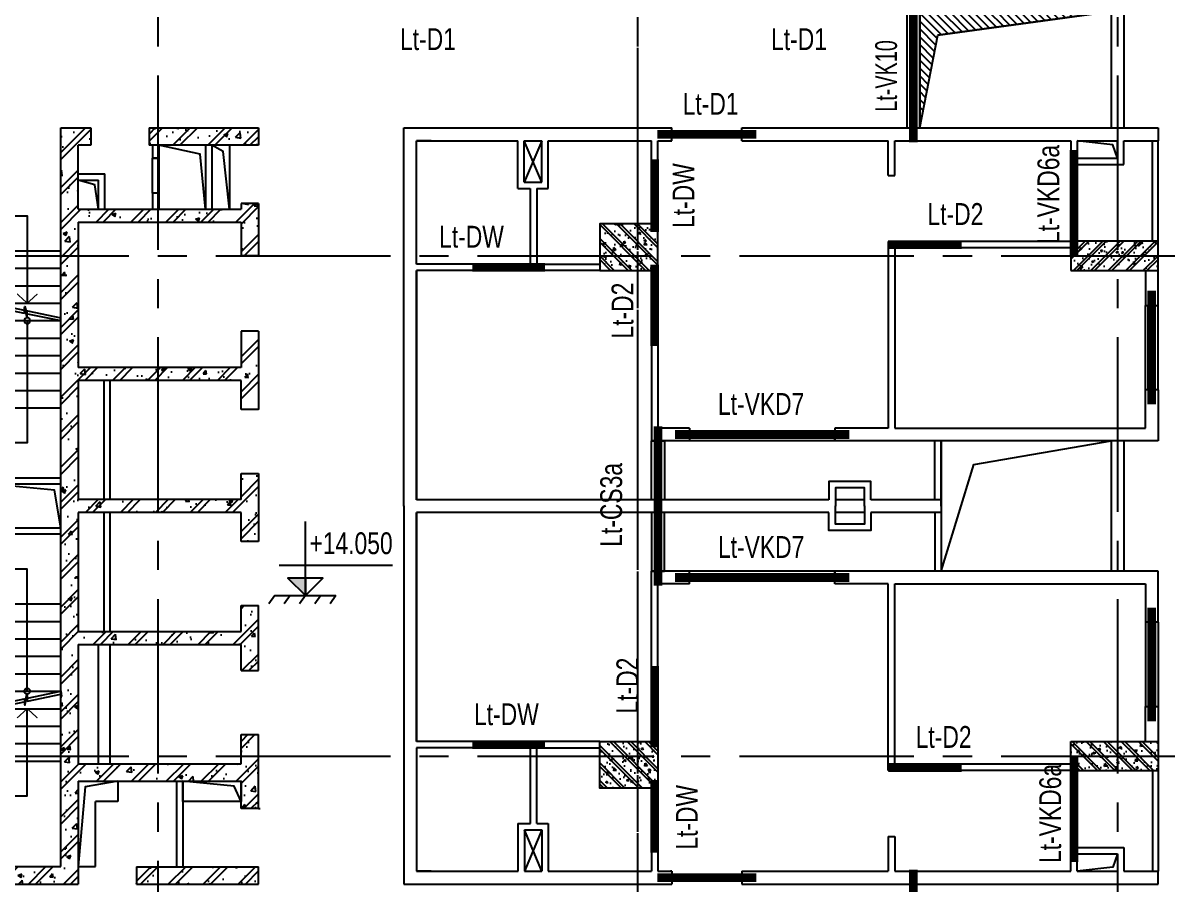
# Model space of a CAD drawing. Header units: millimetres. Extents: x 0 to 132458, y 0 to 365310.
# Drawn here: x 83457 to 103131, y 40137 to 54941 of the extents above; entities that cross this region are included whole.
import ezdxf
from ezdxf.enums import TextEntityAlignment as Align

# ---------------------------------------------------------------- set-up
doc = ezdxf.new("R2010")
doc.units = ezdxf.units.MM
doc.header["$LTSCALE"] = 400
doc.linetypes.add('CENTER2', pattern=[1.125, 0.75, -0.125, 0.125, -0.125])
doc.linetypes.add('HIDDEN', pattern=[0.375, 0.25, -0.125])
doc.layers.get('0').update_dxf_attribs({"lineweight": 5})
for name, color, linetype in [('CDC.01.AXIS', 160, 'CENTER2'), ('CDC.02.DIM', 1, 'Continuous'), ('CDC.03.BORDER', 3, 'Continuous'), ('CDC.04.HIDDEN', 8, 'HIDDEN'), ('CDC.06.TEXT', 2, 'Continuous'), ('CDC.09.COLUMN', 4, 'Continuous'), ('CDC.10.HATCH', 9, 'Continuous'), ('CDC.11.NOTE', 8, 'Continuous'), ('CDC.12.PILE', 7, 'Continuous'), ('KCS_LANH_TO', 3, 'Continuous')]:
    doc.layers.add(name, color=color, linetype=linetype)
doc.styles.add('KCS_SMTEXT', font='arial.ttf', dxfattribs={"width": 0.7})
doc.styles.add('SMTEXT', font='arial.ttf', dxfattribs={"width": 0.7})
pattern_1 = [(50, (300, -1e-10), (358.63009, -31.376067), [37.5, -412.5]), (355, (300, -1e-10), (-69.37567, 376.09607), [30, -330]), (100.4514, (329.9, -2.6), (289.25469, 344.71977), [31.870095, -350.571056]), (46.1842, (300, 100), (533.62052, -82.75951), [56.25, -618.75]), (96.6356, (344.47, 93.1), (467.33135, 487.05894), [47.80514, -525.8565]), (351.1842, (300, 100), (467.33097, 487.0593), [45, -495]), (21, (350, 75), (298.453526, -201.309445), [37.5, -412.5]), (326, (350, 75), (121.657666, 362.57502), [30, -330]), (71.4514, (374.87, 58.22), (420.111314, 161.26525), [31.870095, -350.571056]), (37.5, (300, -1e-10), (6.079928, 166.446927), [0, -326, 0, -335, 0, -331.25]), (7.5, (300, -1e-10), (131.534769, 197.205856), [0, -191, 0, -318.5, 0, -126.25]), (327.5, (188.5, -1e-10), (266.911218, -11.277436), [0, -125, 0, -390, 0, -517.5]), (317.5, (138.5, -1e-10), (291.593085, 50.05249), [0, -162.5, 0, -259, 0, -367.5]), (45, (300, -1e-10), (-150.26019, 150.26019), []), (45, (300, 61.25), (-150.26019, 150.26019), [])]

# ---------------------------------------------------------------- blocks, each defined once
blk = doc.blocks.new('TANG DH')
at = {"layer": 'CDC.10.HATCH'}
h = blk.add_hatch(dxfattribs=at)
h.set_pattern_fill('CHAU-01', color=256, scale=50, style=0, pattern_type=2)
h.set_pattern_definition(pattern_1)
h.paths.add_polyline_path([(1747973, 285450), (1747358, 285450), (1747358, 285200), (1747973, 285200)])
h.paths.add_polyline_path([(1747358, 285450), (1746973, 285450), (1746973, 285200), (1747358, 285200)])
h.paths.add_polyline_path([(1747358, 286000), (1746973, 286000), (1746973, 285450), (1747358, 285450)])
h.paths.add_polyline_path([(1747973, 286000), (1747358, 286000), (1747358, 285450), (1747973, 285450)])
h = blk.add_hatch(dxfattribs=at)
h.set_pattern_fill('CHAU-01', color=256, scale=50, style=0, pattern_type=2)
h.set_pattern_definition([(310, (-590.04, 555000.72), (358.63009, 31.376067), [37.5, -412.5]), (5, (-590.04, 555000.72), (-69.37567, -376.09607), [30, -330]), (259.5486, (-560.16, 555003.34), (289.25469, -344.71977), [31.870095, -350.571056]), (313.8158, (-590.04, 554900.7), (533.62052, 82.75951), [56.25, -618.75]), (263.3644, (-545.57, 554907.6), (467.33135, -487.05894), [47.80514, -525.8565]), (8.8158, (-590.04, 554900.7), (467.33097, -487.0593), [45, -495]), (339, (-540.04, 554925.72), (298.453526, 201.309445), [37.5, -412.5]), (34, (-540.04, 554925.72), (121.657666, -362.57502), [30, -330]), (288.5486, (-515.17, 554942.5), (420.111314, -161.26525), [31.870095, -350.571056]), (322.5, (-590.04, 555000.72), (6.079928, -166.446927), [0, -326, 0, -335, 0, -331.25]), (352.5, (-590.04, 555000.72), (131.534769, -197.205856), [0, -191, 0, -318.5, 0, -126.25]), (32.5, (-701.54, 555000.72), (266.911218, 11.277436), [0, -125, 0, -390, 0, -517.5]), (42.5, (-751.54, 555000.72), (291.593085, -50.05249), [0, -162.5, 0, -259, 0, -367.5]), (315, (-590.04, 555000.72), (-150.26019, -150.26019), []), (315, (-590.04, 554939.47), (-150.26019, -150.26019), [])])
h.paths.add_polyline_path([(1738483, 285201), (1738373, 285201), (1738373, 285450), (1738483, 285450)])
h.paths.add_polyline_path([(1738483, 285450), (1738373, 285450), (1738373, 285700), (1738483, 285700)])
h.paths.add_polyline_path([(1739873, 285450), (1738483, 285450), (1738483, 285700), (1739873, 285700)])
h.paths.add_polyline_path([(1739873, 285201), (1738483, 285201), (1738483, 285450), (1739873, 285450)])
h = blk.add_hatch(dxfattribs=at)
h.set_pattern_fill('CHAU-01', color=256, scale=50, style=0, pattern_type=2)
h.set_pattern_definition([(50, (-590.04, 7300), (358.63009, -31.376067), [37.5, -412.5]), (355, (-590.04, 7300), (-69.37567, 376.09607), [30, -330]), (100.4514, (-560.16, 7297.4), (289.25469, 344.71977), [31.870095, -350.571056]), (46.1842, (-590.04, 7400), (533.62052, -82.75951), [56.25, -618.75]), (96.6356, (-545.57, 7393.1), (467.33135, 487.05894), [47.80514, -525.8565]), (351.1842, (-590.04, 7400), (467.33097, 487.0593), [45, -495]), (21, (-540.04, 7375), (298.453526, -201.309445), [37.5, -412.5]), (326, (-540.04, 7375), (121.657666, 362.57502), [30, -330]), (71.4514, (-515.17, 7358.22), (420.111314, 161.26525), [31.870095, -350.571056]), (37.5, (-590.04, 7300), (6.079928, 166.446927), [0, -326, 0, -335, 0, -331.25]), (7.5, (-590.04, 7300), (131.534769, 197.205856), [0, -191, 0, -318.5, 0, -126.25]), (327.5, (-701.54, 7300), (266.911218, -11.277436), [0, -125, 0, -390, 0, -517.5]), (317.5, (-751.54, 7300), (291.593085, 50.05249), [0, -162.5, 0, -259, 0, -367.5]), (45, (-590.04, 7300), (-150.26019, 150.26019), []), (45, (-590.04, 7361.25), (-150.26019, 150.26019), [])])
h.paths.add_polyline_path([(1738483, 277100), (1738373, 277100), (1738373, 276850), (1738483, 276850)])
h.paths.add_polyline_path([(1738483, 276850), (1738373, 276850), (1738373, 276600), (1738483, 276600)])
h.paths.add_polyline_path([(1739873, 276850), (1738483, 276850), (1738483, 276600), (1739873, 276600)])
h.paths.add_polyline_path([(1739873, 277100), (1738483, 277100), (1738483, 276850), (1739873, 276850)])
h = blk.add_hatch(dxfattribs=at)
h.set_pattern_fill('CHAU-01', color=256, scale=50, style=0, pattern_type=2)
h.set_pattern_definition(pattern_1)
h.paths.add_polyline_path([(1747973, 276850), (1747358, 276850), (1747358, 277100), (1747973, 277100)])
h.paths.add_polyline_path([(1747358, 276850), (1746973, 276850), (1746973, 277100), (1747358, 277100)])
h.paths.add_polyline_path([(1747358, 276300), (1746973, 276300), (1746973, 276850), (1747358, 276850)])
h.paths.add_polyline_path([(1747973, 276300), (1747358, 276300), (1747358, 276850), (1747973, 276850)])
at = {"layer": 'CDC.09.COLUMN', "ltscale": 2000}
for points in [[(1747973, 285200), (1746973, 285200), (1746973, 286000), (1747973, 286000)], [(1739873, 285200), (1738373, 285200), (1738373, 285700), (1739873, 285700)], [(1739873, 277100), (1738373, 277100), (1738373, 276600), (1739873, 276600)], [(1747973, 277100), (1746973, 277100), (1746973, 276300), (1747973, 276300)]]:
    blk.add_lwpolyline(points, close=True, dxfattribs=at)
blk = doc.blocks.new('gtr')
at = {"ltscale": 10}
for points in [[(5360210, 783951), (5360430, 783951), (5360430, 784961), (5360210, 784961)], [(5360210, 783951), (5360430, 783951), (5360430, 784961), (5360210, 784961)], [(5360320, 783951), (5360366, 783951), (5360366, 784961), (5360320, 784961)]]:
    blk.add_lwpolyline(points, close=True, dxfattribs=at)
at = {"layer": 'CDC.03.BORDER', "ltscale": 10}
for p, q in [((5358880, 790341), (5351720, 790341)), ((5351720, 790341), (5351720, 790121)), ((5358880, 790121), (5358880, 790341)), ((5360080, 790121), (5360080, 790341)), ((5364690, 790341), (5360080, 790341)), ((5360080, 790121), (5360080, 790341)), ((5364690, 783841), (5364690, 790341)), ((5352310, 790121), (5351720, 790121)), ((5352310, 789711), (5352310, 790121)), ((5353110, 790121), (5352420, 790121)), ((5352420, 789821), (5352420, 790121)), ((5353110, 790121), (5353110, 789821)), ((5356250, 790121), (5353220, 790121)), ((5353220, 790121), (5353220, 789711)), ((5356250, 790121), (5356070, 790121)), ((5356250, 789521), (5356250, 790121)), ((5358880, 790121), (5356360, 790121)), ((5356360, 789521), (5356360, 790121)), ((5356360, 789521), (5356360, 790121)), ((5358880, 790121), (5358650, 790121)), ((5360320, 790121), (5360080, 790121)), ((5360080, 790121), (5360104, 790121)), ((5360320, 789551), (5360320, 790121)), ((5360430, 789551), (5360430, 790121)), ((5362208, 790121), (5360430, 790121)), ((5360430, 789631), (5360430, 790121)), ((5362208, 790121), (5361420, 790121)), ((5362208, 789301), (5362208, 790121)), ((5362618, 790121), (5362318, 790121)), ((5362618, 790121), (5362318, 790121)), ((5362318, 789411), (5362318, 790121)), ((5362618, 789411), (5362618, 790121)), ((5364470, 790121), (5362727, 790121)), ((5362728, 789301), (5362728, 790121)), ((5364470, 790121), (5364220, 790121)), ((5364220, 790121), (5364470, 790121)), ((5364470, 789891), (5364470, 790121)), ((5364470, 788001), (5364470, 790121)), ((5353220, 789711), (5352310, 789711)), ((5353110, 789821), (5352420, 789821)), ((5362618, 789411), (5362618, 789721)), ((5356360, 789521), (5356250, 789521)), ((5360430, 789551), (5360320, 789551)), ((5362618, 789411), (5362318, 789411)), ((5362405, 789301), (5362208, 789301)), ((5362405, 789301), (5362405, 788001)), ((5362728, 789301), (5362515, 789301)), ((5362515, 789301), (5362515, 787891)), ((5364470, 788001), (5364470, 789221)), ((5353220, 788391), (5355349, 788391)), ((5353220, 788281), (5353220, 788391)), ((5355349, 788281), (5355349, 788391)), ((5356249, 788391), (5356360, 788391)), ((5356249, 788273), (5356249, 788391)), ((5356360, 788391), (5356360, 785181)), ((5353220, 788281), (5355349, 788281)), ((5356250, 788281), (5356250, 785181)), ((5362405, 788001), (5361320, 788001)), ((5363265, 788001), (5364470, 788001)), ((5363265, 788001), (5363265, 787891)), ((5351720, 787291), (5351720, 787891)), ((5351940, 787891), (5351940, 787291)), ((5361320, 787891), (5362515, 787891)), ((5363265, 787891), (5364470, 787891)), ((5364470, 783951), (5364470, 787891)), ((5364470, 787891), (5364470, 783951)), ((5364470, 787883), (5364470, 783951)), ((5364470, 783951), (5364470, 787741)), ((5364470, 787741), (5364470, 783951)), ((5364470, 787733), (5364470, 783951)), ((5351940, 787291), (5351720, 787291)), ((5351940, 787291), (5351720, 787291)), ((5360320, 786841), (5360320, 785181)), ((5360430, 786841), (5360320, 786841)), ((5360430, 786841), (5360430, 784961)), ((5351720, 785841), (5351720, 784961)), ((5351720, 785841), (5351940, 785841)), ((5351940, 785181), (5351940, 785841)), ((5356250, 785181), (5351940, 785181)), ((5356360, 785181), (5357280, 785181)), ((5357280, 785181), (5357280, 784961)), ((5357280, 784961), (5357280, 785071)), ((5359780, 785181), (5359780, 784961)), ((5359780, 785181), (5360320, 785181)), ((5351720, 784961), (5357280, 784961)), ((5359780, 784961), (5360430, 784961)), ((5355450, 783951), (5356660, 783951)), ((5355450, 783841), (5355450, 783951)), ((5356770, 783951), (5357270, 783951)), ((5357380, 783951), (5364470, 783951))]:
    blk.add_line(p, q, dxfattribs=at)
at = {"layer": 'CDC.03.BORDER'}
for p, q in [((5351720, 788391), (5351720, 790121)), ((5351820, 788391), (5351820, 790121)), ((5355450, 783951), (5355450, 784961)), ((5355560, 783951), (5355560, 784961))]:
    blk.add_line(p, q, dxfattribs=at)
at = {"layer": 'CDC.03.BORDER', "ltscale": 10}
for points in [[(5360430, 788801), (5360320, 788801), (5360320, 788591), (5360430, 788591)], [(5360430, 787741), (5360320, 787741), (5360320, 787891), (5360430, 787891)]]:
    blk.add_lwpolyline(points, close=True, dxfattribs=at)
for points in [[(5356660, 783951), (5356660, 784263), (5357380, 784263), (5357380, 783951)], [(5356770, 783841), (5356770, 784153), (5357270, 784153), (5357270, 783841)]]:
    blk.add_lwpolyline(points, dxfattribs=at)
at = {"layer": 'CDC.04.HIDDEN', "ltscale": 10}
for p, q in [((5362318, 790121), (5362618, 789411)), ((5362318, 789411), (5362618, 790121))]:
    blk.add_line(p, q, dxfattribs=at)
at = {"layer": 'CDC.10.HATCH', "ltscale": 10}
for p, q in [((5353110, 788391), (5353110, 788391)), ((5357280, 784961), (5359780, 784961))]:
    blk.add_line(p, q, dxfattribs=at)
blk.add_lwpolyline([(5352420, 789821), (5352498, 790048), (5353110, 790121)], dxfattribs=at)
at = {"layer": 'CDC.12.PILE'}
for p, q in [((5351720, 785841), (5351720, 787291)), ((5351770, 785841), (5351770, 787291)), ((5351890, 785841), (5351890, 787291)), ((5351940, 785841), (5351940, 787291))]:
    blk.add_line(p, q, dxfattribs=at)
blk = doc.blocks.new('thong tang')
at = {"layer": 'CDC.10.HATCH', "ltscale": 10}
h = blk.add_hatch(dxfattribs=at)
h.set_pattern_fill('ANSI31', color=256, scale=30, style=0)
h.set_pattern_definition([(45, (-248100.83, 358355.18), (-67.3519209, 67.3519209), [])])
h.paths.add_polyline_path([(5419456, 963890), (5419766, 962299), (5419766, 962359), (5419766, 964239), (5419766, 964299), (5416476, 964299)])
at = {"layer": 'CDC.03.BORDER', "ltscale": 10}
for p, q in [((5416256, 964299), (5416256, 962299)), ((5416256, 956919), (5416256, 954679)), ((5416476, 956919), (5416476, 954679))]:
    blk.add_line(p, q, dxfattribs=at)
at = {"layer": 'CDC.03.BORDER'}
blk.add_line((5416476, 964299), (5416476, 962299), dxfattribs=at)
at = {"layer": 'CDC.03.BORDER', "ltscale": 10}
blk.add_lwpolyline([(5419766, 964299), (5419986, 964299), (5419986, 962299), (5419766, 962299)], close=True, dxfattribs=at)
at = {"layer": 'CDC.10.HATCH', "ltscale": 10}
blk.add_lwpolyline([(5419856, 964299), (5419896, 964299), (5419896, 962299), (5419856, 962299)], close=True, dxfattribs=at)
at = {"layer": 'CDC.11.NOTE', "ltscale": 10}
blk.add_line((5416476, 964299), (5419456, 963890), dxfattribs=at)
for points in [[(5416476, 964299), (5419766, 964299), (5419766, 962359), (5419766, 962299), (5419456, 963890)], [(5416476, 956919), (5419397, 956919), (5419396, 954739), (5419396, 954679), (5418833, 956510)]]:
    blk.add_lwpolyline(points, close=True, dxfattribs=at)
blk = doc.blocks.new('thang t2')
at = {"layer": 'CDC.11.NOTE', "ltscale": 10}
for p, q in [((1150, -1815), (0, -1815)), ((1150, -2115), (0, -2115)), ((1150, -2415), (0, -2415)), ((1150, -2715), (0, -2715)), ((2500, -2715), (1350, -2715)), ((1150, -3015), (0, -3015)), ((2500, -3015), (1350, -3015)), ((1150, -3315), (0, -3315)), ((2500, -3315), (1350, -3315)), ((1150, -3615), (0, -3615)), ((2500, -3615), (1350, -3615)), ((1150, -3915), (0, -3915)), ((2500, -3915), (1350, -3915)), ((1150, -4215), (0, -4215)), ((2500, -4215), (1350, -4215)), ((1150, -4515), (0, -4515)), ((2500, -4515), (1350, -4515))]:
    blk.add_line(p, q, dxfattribs=at)
at = {"layer": 'CDC.11.NOTE', "ltscale": 300}
blk.add_lwpolyline([(575, -3015), (575, -5115), (1925, -5115), (1925, -1215), (575, -1215), (575, -2715)], dxfattribs=at)
at = {"layer": 'CDC.11.NOTE', "ltscale": 10}
for points in [[(1150, -2775.42), (1150, -4565), (1350, -4565), (1350, -1765), (1150, -1765), (1150, -2725.42)], [(1200, -2765), (1200, -4515), (1300, -4515), (1300, -1815), (1200, -1815), (1200, -2715)]]:
    blk.add_lwpolyline(points, dxfattribs=at)
at = {"layer": 'CDC.11.NOTE', "const_width": 20}
blk.add_lwpolyline([(750, -2555), (575, -2715), (400, -2555)], dxfattribs=at)
at = {"layer": 'CDC.11.NOTE'}
for points in [[(1200, -2715), (630, -2833.75), (617.5, -2773.75), (582.5, -2906.25), (570, -2846.25), (0, -2965)], [(1200, -2765), (630, -2883.75), (617.5, -2823.75), (582.5, -2956.25), (570, -2896.25), (0, -3015)]]:
    blk.add_lwpolyline(points, dxfattribs=at)
blk.add_circle((575, -3015), 50, dxfattribs=at)
blk = doc.blocks.new('thang tc new')
at = {"layer": 'CDC.10.HATCH', "ltscale": 10}
h = blk.add_hatch(dxfattribs=at)
h.set_pattern_fill('BETONG', color=256, scale=100, style=0, pattern_type=2)
h.set_pattern_definition([(130, (5940222.8, 677573.3), (-717.2602, -62.7521), [75, -825]), (185, (5940222.8, 677573.3), (138.7513, 752.1921), [60, -660]), (79.5486, (5940163, 677568.1), (-578.5094, 689.4395), [63.7402, -701.1421]), (133.8158, (5940222.8, 677773.3), (-1067.241, -165.519), [112.5, -1237.5]), (83.3644, (5940133.9, 677759.5), (-934.6627, 974.118), [95.6103, -1051.713]), (188.8158, (5940222.8, 677773.3), (-934.662, 974.1186), [90, -990]), (159, (5940122.8, 677723.3), (-596.907, -402.6189), [75, -825]), (214, (5940122.8, 677723.3), (-243.3153, 725.15), [60, -660]), (108.5486, (5940073.05, 677689.75), (-840.2226, 322.5305), [63.7402, -701.1421]), (142.5, (5940222.8, 677573.3), (-12.15986, 332.89385), [0, -652, 0, -670, 0, -662.5]), (172.5, (5940222.8, 677573.3), (-263.06954, 394.4117), [0, -382, 0, -637, 0, -252.5]), (212.5, (5940445.8, 677573.3), (-533.82244, -22.55487), [0, -250, 0, -780, 0, -1035]), (222.5, (5940545.8, 677573.3), (-583.1862, 100.105), [0, -325, 0, -518, 0, -735]), (135, (5940222.8, 677573.3), (300.5204, 300.5204), []), (135, (5940222.8, 677695.8), (300.5204, 300.5204), [])])
h.paths.add_polyline_path([(5634141, 688259), (5632261, 688259), (5632261, 687959), (5634141, 687959)])
h.paths.add_polyline_path([(5635661, 688259), (5635141, 688259), (5635141, 687959), (5635361, 687959), (5635361, 686859), (5632561, 686859), (5632561, 686959), (5632261, 686959), (5632261, 686064), (5632561, 686064), (5632561, 686639), (5635361, 686639), (5635361, 684139), (5632561, 684139), (5632561, 684764), (5632261, 684764), (5632261, 683419), (5632561, 683419), (5632561, 683919), (5635361, 683919), (5635361, 681869), (5632561, 681869), (5632561, 682319), (5632261, 682319), (5632261, 681149), (5632561, 681149), (5632561, 681649), (5635361, 681649), (5635361, 679599), (5632561, 679599), (5632561, 680049), (5632261, 680049), (5632261, 678929), (5632561, 678929), (5632561, 679379), (5635361, 679379), (5635361, 677329), (5632561, 677329), (5632561, 677829), (5632261, 677829), (5632261, 676559), (5632561, 676559), (5632561, 677029), (5635361, 677029), (5635361, 675566), (5635361, 675260), (5637161, 675260), (5637161, 675560), (5635661, 675560)])
h.paths.add_polyline_path([(5638461, 688259), (5638161, 688259), (5636661, 688259), (5636661, 687959), (5638161, 687959), (5638161, 675260), (5638461, 675260)])
h.paths.add_polyline_path([(5634360, 675559), (5632261, 675559), (5632261, 675260), (5634360, 675260)], flags=17)
blk.add_line((5632561, 683419), (5632561, 683919))
at = {"layer": 'CDC.03.BORDER'}
for p, q in [((5632761, 687959), (5632761, 686859)), ((5633061, 687959), (5633061, 686859)), ((5633171, 687959), (5633171, 686859)), ((5634811, 681869), (5634811, 683919)), ((5634911, 681869), (5634911, 683919)), ((5634811, 679599), (5634811, 681649)), ((5634911, 679599), (5634911, 681649)), ((5634811, 677329), (5634811, 679379)), ((5635011, 677329), (5635011, 679379))]:
    blk.add_line(p, q, dxfattribs=at)
at = {"layer": 'CDC.03.BORDER', "ltscale": 10}
for p, q in [((5633971, 687959), (5633971, 687739)), ((5634081, 687959), (5634081, 687739)), ((5633971, 687739), (5634081, 687739)), ((5635361, 687469), (5634901, 687469)), ((5634901, 686859), (5634901, 687469)), ((5635011, 686859), (5635011, 687359)), ((5635361, 687359), (5635011, 687359)), ((5633971, 687139), (5634081, 687139)), ((5633971, 687139), (5633971, 686859)), ((5634081, 687139), (5634081, 686859)), ((5635661, 682134), (5636856, 682134)), ((5636856, 682134), (5636856, 681384)), ((5636966, 682134), (5638161, 682134)), ((5636966, 682134), (5636966, 681384)), ((5635661, 681274), (5638161, 681274)), ((5633561, 677030), (5633561, 675559)), ((5633671, 677030), (5633671, 675559)), ((5634681, 677029), (5634681, 676680)), ((5634681, 676680), (5635061, 676680)), ((5635061, 675560), (5635061, 676680)), ((5635361, 675560), (5635061, 675560))]:
    blk.add_line(p, q, dxfattribs=at)
at = {"layer": 'CDC.03.BORDER', "ltscale": 70}
blk.add_line((5632261, 676559), (5632231, 676559), dxfattribs=at)
at = {"layer": 'CDC.03.BORDER', "ltscale": 10}
blk.add_lwpolyline([(5634081, 687739), (5633971, 687739), (5633971, 687139), (5634081, 687139)], close=True, dxfattribs=at)
for points in [[(5638161, 682244), (5635661, 682244)], [(5636856, 681384), (5635661, 681384)], [(5638161, 681384), (5636966, 681384)], [(5632561, 676880), (5632561, 676680), (5632861, 676680), (5632861, 676680), (5633561, 676680), (5633561, 677030), (5632561, 677030), (5632561, 676879), (5632562, 676879)]]:
    blk.add_lwpolyline(points, dxfattribs=at)
at = {"layer": 'CDC.09.COLUMN'}
for p, q in [((5632261, 688259), (5632261, 687959)), ((5632261, 686959), (5632261, 686064)), ((5632561, 686959), (5632561, 686859)), ((5635661, 676799), (5635661, 686959)), ((5635361, 686639), (5632561, 686639)), ((5632561, 686639), (5632561, 686064)), ((5635361, 686639), (5635361, 684139)), ((5632561, 686064), (5632261, 686064)), ((5632261, 684764), (5632261, 683419)), ((5632261, 684764), (5632561, 684764)), ((5632561, 684764), (5632561, 684139)), ((5632561, 684139), (5635361, 684139)), ((5632561, 683919), (5635361, 683919)), ((5632561, 683419), (5632561, 683919)), ((5635361, 683919), (5635361, 681869)), ((5632261, 683419), (5632561, 683419)), ((5632561, 682319), (5632261, 682319)), ((5632261, 682319), (5632261, 681149)), ((5632561, 681869), (5632561, 682319)), ((5632561, 681869), (5635361, 681869)), ((5632561, 681649), (5635361, 681649)), ((5632561, 681149), (5632561, 681649)), ((5635361, 681649), (5635361, 679599)), ((5632261, 681149), (5632561, 681149)), ((5632261, 678929), (5632261, 680049)), ((5632561, 680049), (5632261, 680049)), ((5632561, 679599), (5632561, 680049)), ((5635361, 679599), (5632561, 679599)), ((5632561, 678929), (5632561, 679379)), ((5635361, 679379), (5632561, 679379)), ((5635361, 679379), (5635361, 677329)), ((5632561, 678929), (5632261, 678929)), ((5632261, 676559), (5632261, 677829)), ((5632561, 677829), (5632261, 677829)), ((5632561, 677329), (5632561, 677829)), ((5635361, 677329), (5632561, 677329)), ((5632561, 676559), (5632561, 677029)), ((5635361, 677029), (5632561, 677029)), ((5635361, 677029), (5635361, 675566))]:
    blk.add_line(p, q, dxfattribs=at)
at = {"layer": 'CDC.09.COLUMN', "ltscale": 10}
for p, q in [((5634141, 688259), (5632261, 688259)), ((5634141, 688259), (5634141, 687959)), ((5635661, 688259), (5635141, 688259)), ((5635141, 688259), (5635141, 687959)), ((5635661, 675560), (5635661, 688259)), ((5636661, 687959), (5636661, 688259)), ((5636661, 688259), (5636661, 688259)), ((5638161, 688259), (5636661, 688259)), ((5638161, 688259), (5638461, 688259)), ((5638461, 688259), (5638461, 675260)), ((5632261, 687959), (5634141, 687959)), ((5635141, 687959), (5635361, 687959)), ((5635361, 686859), (5635361, 687959)), ((5636661, 687959), (5638161, 687959)), ((5638161, 687959), (5638161, 675260)), ((5632261, 686959), (5632561, 686959)), ((5635361, 686859), (5632561, 686859)), ((5638161, 681334), (5638161, 682185)), ((5632261, 676559), (5632561, 676559)), ((5634360, 675559), (5632261, 675559)), ((5632261, 675260), (5632261, 675559)), ((5634360, 675559), (5634360, 675260)), ((5635361, 675566), (5635361, 675260)), ((5635361, 675566), (5635361, 675566)), ((5637161, 675560), (5635661, 675560)), ((5637161, 675560), (5637161, 675260)), ((5634360, 675260), (5632261, 675260)), ((5637161, 675260), (5635361, 675260)), ((5638461, 675260), (5638161, 675260))]:
    blk.add_line(p, q, dxfattribs=at)
at = {"layer": 'CDC.11.NOTE', "ltscale": 10}
for points in [[(5632761, 686859), (5632866, 687855), (5633061, 687959)], [(5633171, 686859), (5633265, 687809), (5633971, 687959)], [(5635011, 686859), (5635076, 687277), (5635361, 687359)], [(5635661, 681382), (5635769, 682032), (5636856, 682134)], [(5636966, 681382), (5637074, 682032), (5638161, 682134)], [(5632561, 676680), (5632679, 676944), (5633561, 677029)], [(5634681, 677029), (5635243, 676930), (5635361, 675560)]]:
    blk.add_lwpolyline(points, dxfattribs=at)
at = {"layer": 'CDC.11.NOTE'}
blk.add_blockref('thang t2', (5635661, 687960), dxfattribs=at)
at = {"layer": 'CDC.11.NOTE', "xscale": -1, "rotation": 180}
blk.add_blockref('thang t2', (5635661, 675560), dxfattribs=at)
blk = doc.blocks.new('CAODO')
at = {"layer": 'CDC.10.HATCH'}
blk.add_hatch(color=256, dxfattribs=at).paths.add_polyline_path([(-200, 200), (0, 0), (0, 200)])
at = {"layer": 'CDC.02.DIM'}
for p, q in [((-350, 0), (-418, -96)), ((-175, 0), (-243, -96)), ((0, 0), (-68, -96)), ((175, 0), (107, -96)), ((350, 0), (282, -96))]:
    blk.add_line(p, q, dxfattribs=at)
for points in [[(0, 200), (0, 0), (200, 200), (-200, 200), (0, 0), (0, 850)], [(-300, 350), (1000, 350)], [(-350, 0), (350, 0)]]:
    blk.add_lwpolyline(points, dxfattribs=at)

msp = doc.modelspace()

# ---------------------------------------------------------------- linework, layer by layer
at = {"layer": 'CDC.01.AXIS', "ltscale": 10}
for p, q in [((85777.1, 67537.5), (85777.1, 23737.5)), ((94027.1, 67537.5), (94027.1, 23737.5)), ((102277.1, 67537.5), (102277.1, 23737.5)), ((94027.1, 54511.3), (94027.1, 23737.5)), ((10276.8, 50937.5), (104277.1, 50937.5)), ((10276.8, 42337.5), (104277.1, 42337.5))]:
    msp.add_line(p, q, dxfattribs=at)
at = {"layer": 'KCS_LANH_TO', "color": 2, "linetype": 'ByBlock', "ltscale": 10, "const_width": 150}
for points in [[(98767.1, 52887.4), (98767.1, 55387.4)], [(96067.4, 53025.8), (94367.4, 53025.8)], [(102867.3, 48385.8), (102867.3, 50335.8)], [(94377.2, 45267.4), (94377.2, 48005.8)], [(97667.3, 47865.8), (94667.2, 47865.8)], [(97667.6, 45407.4), (94667.4, 45407.4)], [(102867.5, 44887.4), (102867.5, 42937.4)], [(98767.5, 37887.4), (98767.1, 40387.4)], [(96067.6, 40247.4), (94367.6, 40247.4)]]:
    msp.add_lwpolyline(points, dxfattribs=at)
at = {"layer": 'KCS_LANH_TO', "color": 1, "linetype": 'ByBlock', "ltscale": 10, "const_width": 150}
for points in [[(101532, 50937.5), (101532, 52755.8)], [(94322.2, 52595.9), (94322.2, 51345.9)], [(98337.4, 51130.9), (99598.4, 51130.9)], [(91182.4, 50740.8), (92432.4, 50740.8)], [(94322, 50785.9), (94322, 49385.9)], [(94322.2, 43887.4), (94322.3, 42487.4)], [(91182.6, 42532.4), (92432.6, 42532.4)], [(101532.3, 40517.4), (101532.3, 42337.5)], [(98337.6, 42142.4), (99598.6, 42142.4)], [(94322.5, 41927.4), (94322.5, 40677.4)]]:
    msp.add_lwpolyline(points, dxfattribs=at)

# ---------------------------------------------------------------- block references
at = {"layer": 'CDC.03.BORDER', "xscale": 1.5, "yscale": 1.5, "zscale": 1.5}
msp.add_blockref('CAODO', (88315.2, 45096.6), dxfattribs=at)
at = {"layer": 'CDC.09.COLUMN', "xscale": -1}
for name, p in [('TANG DH', (1841349.9, -234512.9)), ('thang tc new', (5719768.7, -635122.1))]:
    msp.add_blockref(name, p, dxfattribs=at)
at = {"layer": 'CDC.10.HATCH', "xscale": -1}
for name, p in [('thong tang', (5518643.8, -909161.9)), ('gtr', (5454697.3, -737205.4))]:
    msp.add_blockref(name, p, dxfattribs=at)
at = {"layer": 'CDC.10.HATCH', "rotation": 180}
msp.add_blockref('gtr', (5454697.5, 830478.6), dxfattribs=at)

# ---------------------------------------------------------------- texts
at = {"layer": 'CDC.02.DIM', "style": 'SMTEXT', "width": 0.75}
msp.add_text('+14.050', height=375, dxfattribs=at).set_placement((89815.2, 45809.1), align=Align.RIGHT)
at = {"layer": 'CDC.06.TEXT', "ltscale": 10, "style": 'KCS_SMTEXT', "width": 0.75}
for s, p in [('Lt-D1', (90422.4, 54475)), ('Lt-D1', (96802.4, 54474.9)), ('Lt-D2', (99491.3, 51468.4)), ('Lt-DW', (91170.8, 51078.3)), ('Lt-VKD7', (96151.1, 45744.9)), ('Lt-DW', (91771.1, 42869.9)), ('Lt-D2', (99288.8, 42479.9))]:
    msp.add_text(s, height=375, dxfattribs=at).set_placement(p, align=Align.CENTER)
at = {"layer": 'CDC.06.TEXT', "ltscale": 10, "style": 'KCS_SMTEXT'}
for s, rotation, width, p in [('Lt-VK10', 90, 0.65, (98486.9, 54029)), ('Lt-D1', 0.00002, 0.75, (95282.4, 53363.3)), ('Lt-VKD6a', 90, 0.75, (101276.8, 51992.5)), ('Lt-DW', 90, 0.75, (95004, 51972.5)), ('Lt-D2', 90, 0.75, (93954.3, 49995.6)), ('Lt-VKD7', 0, 0.75, (96150.8, 48203.3)), ('Lt-CS3a', 90, 0.75, (93760.2, 46655.8)), ('Lt-D2', 89.99634, 0.75, (94037.7, 43550)), ('Lt-VKD6a', 90, 0.75, (101309.1, 41351.8)), ('Lt-DW', 90, 0.75, (95059.4, 41285.4))]:
    msp.add_text(s, height=375, rotation=rotation, dxfattribs=dict(at, width=width)).set_placement(p, align=Align.CENTER)

doc.saveas('drawing.dxf')
